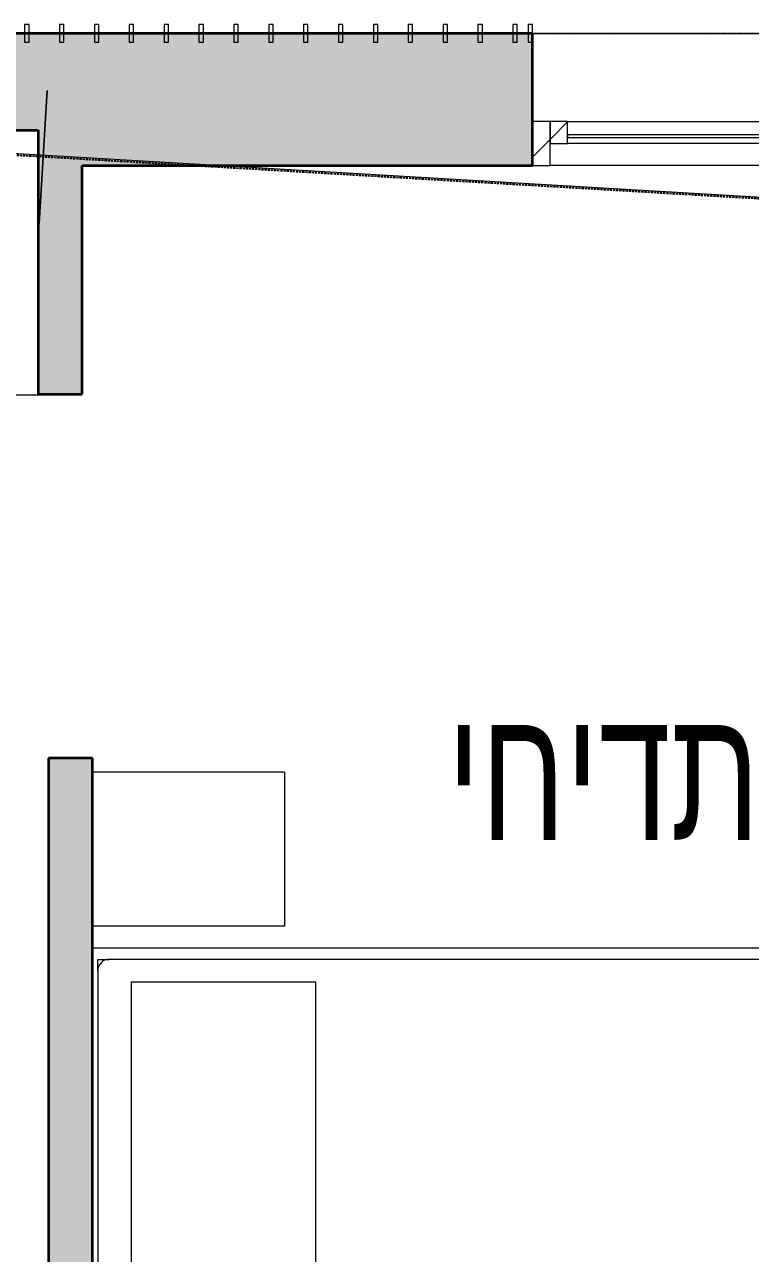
# Model space of a CAD drawing. Header units: centimetres. Extents: x 14435 to 32127, y -4289 to 2500.
# Drawn here: x 26156.8 to 26321.8, y -371.2 to -91.8 of the extents above; entities that cross this region are included whole.
import ezdxf

# ---------------------------------------------------------------- set-up
doc = ezdxf.new("R2010")
doc.units = ezdxf.units.CM
doc.linetypes.add('Dash Tiny', pattern=[0.12, 0.06, -0.06])
doc.linetypes.add('Hidden', pattern=[0.714375, 0.47625, -0.238125])
for name, color, linetype, lineweight in [('A-DETL', 7, 'Continuous', 5), ('A-GLAZ', 7, 'Continuous', 13), ('A-GLAZ-CWMG', 7, 'Continuous', 5), ('A-WALL-PATT', 7, 'Continuous', 35), ('G-ANNO-TEXT', 7, 'Continuous', 5), ('I-FURN', 7, 'Continuous', 5), ('I-WALL', 7, 'Continuous', 13)]:
    doc.layers.add(name, color=color, linetype=linetype, lineweight=lineweight)
for name, color, linetype, lineweight, true_color in [('PDF_0-BOUNDARY-BUILDING', 240, 'Continuous', 5, 0xff003f), ('PDF_C1660_0_1', 3, 'Continuous', 5, 0x00ff00), ('מפת מדידה_dwg', 8, 'Continuous', 5, 0x767676)]:
    doc.layers.add(name, color=color, linetype=linetype, lineweight=lineweight, true_color=true_color)
doc.styles.add('Arial_9', font='arial.ttf', dxfattribs={"width": 0.7, "height": 30})
pattern_1 = [(45, (97.621, 1644.976), (-5.613014, 5.613014), [])]

# ---------------------------------------------------------------- blocks, each defined once
blk = doc.blocks.new('מיטה זוגית _ שידות - מיטה 200-741335-קרקע פיתוח')
at = {"layer": 'I-FURN'}
for p, q in [((128.84, 79.02), (-61, 79.02)), ((128.84, 79.02), (131.38, 79.02)), ((131.38, 79.02), (131.38, 76.48)), ((133.92, -128.44), (133.92, 80.26)), ((138.92, 36.56), (138.92, 80.26)), ((173.92, 36.56), (173.92, 80.26)), ((131.38, -123.36), (131.38, 76.48)), ((126.3, 71.4), (40.27, 71.4)), ((126.3, 71.4), (126.3, 68.86)), ((126.3, 68.86), (126.3, 32.03)), ((173.92, 36.56), (138.92, 36.56)), ((126.3, 32.03), (126.3, 29.49)), ((40.27, 29.49), (126.3, 29.49))]:
    blk.add_line(p, q, dxfattribs=at)
blk.add_arc((128.84, 76.48), 2.54, 360, 90, dxfattribs=at)
blk = doc.blocks.new('ויטרינה דו כנפית _ גלילה - יחידת הוריםם 1-910490-קרקע פיתוח')
at = {"layer": 'A-GLAZ', "lineweight": 5, "true_color": 0x008040}
h = blk.add_hatch(dxfattribs=at)
h.set_pattern_fill('FP_10', color=116, style=0, pattern_type=2)
h.set_pattern_definition(pattern_1)
h.paths.add_polyline_path([(-115, -15), (-111, -15), (-111, -5), (-115, -5), (-115, -5.53)], flags=0)
h.paths.add_polyline_path([(114.9, -15), (114.9, -5), (111, -5), (111, -15)], flags=0)
h = blk.add_hatch(dxfattribs=at)
h.set_pattern_fill('FP_10', color=116, style=0, pattern_type=2)
h.set_pattern_definition(pattern_1)
h.paths.add_polyline_path([(-2, -10), (2, -10), (2, -5), (-2, -5), (-2, -8.7)], flags=0)
h.paths.add_polyline_path([(-111, -10), (-107, -10), (-107, -5), (-111, -5), (-111, -8.7)], flags=0)
h = blk.add_hatch(dxfattribs=at)
h.set_pattern_fill('FP_10', color=116, style=0, pattern_type=2)
h.set_pattern_definition(pattern_1)
h.paths.add_polyline_path([(107, -15), (111, -15), (111, -10), (107, -10), (107, -13.7)], flags=0)
h.paths.add_polyline_path([(2, -15), (2, -10), (-2, -10), (-2, -15)], flags=0)
at = {"layer": 'A-GLAZ'}
for p, q in [((-115, 15), (114.9, 15)), ((-111, -5), (-115, -5)), ((-111, -15), (-111, -5)), ((-107, -5), (-111, -5)), ((-111, -5), (-111, -10)), ((-107, -10), (-107, -5)), ((-107, -5), (-2, -5)), ((2, -5), (-2, -5)), ((-2, -5), (-2, -10)), ((2, -5), (111, -5)), ((2, -10), (2, -5)), ((114.9, -5), (111, -5)), ((111, -5), (111, -15)), ((-2, -8.1), (-107, -8.1)), ((-107, -8.1), (-107, -8.7)), ((-2, -8.7), (-2, -8.1)), ((-111, -10), (-107, -10)), ((-107, -8.7), (-2, -8.7)), ((-2, -10), (-107, -10)), ((2, -10), (-2, -10)), ((-2, -10), (-2, -15)), ((-2, -10), (2, -10)), ((2, -15), (2, -10)), ((2, -10), (107, -10)), ((111, -10), (107, -10)), ((107, -10), (107, -15)), ((111, -15), (111, -10)), ((107, -13.1), (2, -13.1)), ((2, -13.1), (2, -13.7)), ((2, -13.7), (107, -13.7)), ((107, -13.7), (107, -13.1)), ((-115, -15), (-111, -15)), ((-2, -15), (-111, -15)), ((-2, -15), (2, -15)), ((107, -15), (2, -15)), ((107, -15), (111, -15)), ((111, -15), (114.9, -15))]:
    blk.add_line(p, q, dxfattribs=at)
blk = doc.blocks.new('Rectangular Mullion - פרופיל מרובע 4_1-V124-קרקע פיתוח')
at = {"layer": 'A-GLAZ-CWMG', "lineweight": 13}
for p, q in [((-0.5, 2), (0.5, 2)), ((-0.5, -2), (-0.5, 2)), ((0.5, 2), (0.5, -2)), ((0.5, -2), (-0.5, -2))]:
    blk.add_line(p, q, dxfattribs=at)
blk = doc.blocks.new('Rectangular Mullion - פרופיל מרובע 4_1-V125-קרקע פיתוח')
at = {"layer": 'A-GLAZ-CWMG', "lineweight": 13}
for p, q in [((-0.5, 2), (0.5, 2)), ((-0.5, -2), (-0.5, 2)), ((0.5, 2), (0.5, -2)), ((0.5, -2), (-0.5, -2))]:
    blk.add_line(p, q, dxfattribs=at)
blk = doc.blocks.new('Rectangular Mullion - פרופיל מרובע 4_1-V126-קרקע פיתוח')
at = {"layer": 'A-GLAZ-CWMG', "true_color": 0x008000}
h = blk.add_hatch(dxfattribs=at)
h.set_pattern_fill('FP_38', color=96, style=0, pattern_type=2)
h.set_pattern_definition([(315, (311.66, -1629.976), (25.1447, 25.1447), []), (315, (311.66, -1668.076), (25.1447, 25.1447), [])])
h.paths.add_polyline_path([(0.5, 0), (0.5, -2), (-0.5, -2), (-0.5, 0)], flags=0)
at = {"layer": 'A-GLAZ-CWMG', "lineweight": 13}
for p, q in [((-0.5, 2), (0.5, 2)), ((-0.5, -2), (-0.5, 2)), ((0.5, 2), (0.5, -2)), ((0.5, -2), (-0.5, -2))]:
    blk.add_line(p, q, dxfattribs=at)
blk = doc.blocks.new('Rectangular Mullion - פרופיל מרובע 4_1-V127-קרקע פיתוח')
at = {"layer": 'A-GLAZ-CWMG', "lineweight": 13}
for p, q in [((-0.5, 2), (0.5, 2)), ((-0.5, -2), (-0.5, 2)), ((0.5, 2), (0.5, -2)), ((0.5, -2), (-0.5, -2))]:
    blk.add_line(p, q, dxfattribs=at)
blk = doc.blocks.new('Rectangular Mullion - פרופיל מרובע 4_1-V128-קרקע פיתוח')
at = {"layer": 'A-GLAZ-CWMG', "lineweight": 13}
for p, q in [((-0.5, 2), (0.5, 2)), ((-0.5, -2), (-0.5, 2)), ((0.5, 2), (0.5, -2)), ((0.5, -2), (-0.5, -2))]:
    blk.add_line(p, q, dxfattribs=at)
blk = doc.blocks.new('Rectangular Mullion - פרופיל מרובע 4_1-V129-קרקע פיתוח')
at = {"layer": 'A-GLAZ-CWMG', "lineweight": 13}
for p, q in [((-0.5, 2), (0.5, 2)), ((-0.5, -2), (-0.5, 2)), ((0.5, 2), (0.5, -2)), ((0.5, -2), (-0.5, -2))]:
    blk.add_line(p, q, dxfattribs=at)
blk = doc.blocks.new('Rectangular Mullion - פרופיל מרובע 4_1-V130-קרקע פיתוח')
at = {"layer": 'A-GLAZ-CWMG', "lineweight": 13}
for p, q in [((-0.5, 2), (0.5, 2)), ((-0.5, -2), (-0.5, 2)), ((0.5, 2), (0.5, -2)), ((0.5, -2), (-0.5, -2))]:
    blk.add_line(p, q, dxfattribs=at)
blk = doc.blocks.new('Rectangular Mullion - פרופיל מרובע 4_1-V131-קרקע פיתוח')
at = {"layer": 'A-GLAZ-CWMG', "true_color": 0x008000}
h = blk.add_hatch(dxfattribs=at)
h.set_pattern_fill('FP_39', color=96, style=0, pattern_type=2)
h.set_pattern_definition([(315, (272.036, -1629.976), (25.1447, 25.1447), []), (315, (272.036, -1668.076), (25.1447, 25.1447), [])])
h.paths.add_polyline_path([(0.5, 0), (0.5, -2), (-0.5, -2), (-0.5, 0)], flags=0)
at = {"layer": 'A-GLAZ-CWMG', "lineweight": 13}
for p, q in [((-0.5, 2), (0.5, 2)), ((-0.5, -2), (-0.5, 2)), ((0.5, 2), (0.5, -2)), ((0.5, -2), (-0.5, -2))]:
    blk.add_line(p, q, dxfattribs=at)
blk = doc.blocks.new('Rectangular Mullion - פרופיל מרובע 4_1-V132-קרקע פיתוח')
at = {"layer": 'A-GLAZ-CWMG', "lineweight": 13}
for p, q in [((-0.5, 2), (0.5, 2)), ((-0.5, -2), (-0.5, 2)), ((0.5, 2), (0.5, -2)), ((0.5, -2), (-0.5, -2))]:
    blk.add_line(p, q, dxfattribs=at)
blk = doc.blocks.new('Rectangular Mullion - פרופיל מרובע 4_1-V133-קרקע פיתוח')
at = {"layer": 'A-GLAZ-CWMG', "lineweight": 13}
for p, q in [((-0.5, 2), (0.5, 2)), ((-0.5, -2), (-0.5, 2)), ((0.5, 2), (0.5, -2)), ((0.5, -2), (-0.5, -2))]:
    blk.add_line(p, q, dxfattribs=at)
blk = doc.blocks.new('Rectangular Mullion - פרופיל מרובע 4_1-V134-קרקע פיתוח')
at = {"layer": 'A-GLAZ-CWMG', "lineweight": 13}
for p, q in [((-0.5, 2), (0.5, 2)), ((-0.5, -2), (-0.5, 2)), ((0.5, 2), (0.5, -2)), ((0.5, -2), (-0.5, -2))]:
    blk.add_line(p, q, dxfattribs=at)
blk = doc.blocks.new('Rectangular Mullion - פרופיל מרובע 4_1-V135-קרקע פיתוח')
at = {"layer": 'A-GLAZ-CWMG', "lineweight": 13}
for p, q in [((-0.5, 2), (0.5, 2)), ((-0.5, -2), (-0.5, 2)), ((0.5, 2), (0.5, -2)), ((0.5, -2), (-0.5, -2))]:
    blk.add_line(p, q, dxfattribs=at)
blk = doc.blocks.new('Rectangular Mullion - פרופיל מרובע 4_1-V136-קרקע פיתוח')
at = {"layer": 'A-GLAZ-CWMG', "lineweight": 13}
for p, q in [((-0.5, 2), (0.5, 2)), ((-0.5, -2), (-0.5, 2)), ((0.5, 2), (0.5, -2)), ((0.5, -2), (-0.5, -2))]:
    blk.add_line(p, q, dxfattribs=at)
blk = doc.blocks.new('Rectangular Mullion - פרופיל מרובע 4_1-V137-קרקע פיתוח')
at = {"layer": 'A-GLAZ-CWMG', "lineweight": 13}
for p, q in [((-0.5, 2), (0.5, 2)), ((-0.5, -2), (-0.5, 2)), ((0.5, 2), (0.5, -2)), ((0.5, -2), (-0.5, -2))]:
    blk.add_line(p, q, dxfattribs=at)
blk = doc.blocks.new('Rectangular Mullion - פרופיל מרובע 4_1-V138-קרקע פיתוח')
at = {"layer": 'A-GLAZ-CWMG', "lineweight": 13}
for p, q in [((-0.5, 2), (0.5, 2)), ((-0.5, -2), (-0.5, 2)), ((0.5, 2), (0.5, -2)), ((0.5, -2), (-0.5, -2))]:
    blk.add_line(p, q, dxfattribs=at)
blk = doc.blocks.new('Rectangular Mullion - פרופיל מרובע 4_1-1109258-קרקע פיתוח')
at = {"layer": 'A-GLAZ-CWMG', "lineweight": 13}
for p, q in [((-1, 2), (0, 2)), ((-1, -2), (-1, 2)), ((0, 2), (0, -2)), ((0, -2), (-1, -2))]:
    blk.add_line(p, q, dxfattribs=at)
blk = doc.blocks.new('מפת מדידה_dwg-896485-קרקע פיתוח')
at = {"layer": 'PDF_0-BOUNDARY-BUILDING', "color": 231, "true_color": 0xffaabf, "flags": 128}
blk.add_lwpolyline([(31343.87, 25185.77), (31356.56, 25213.28)], close=True, dxfattribs=at)
at = {"layer": 'PDF_C1660_0_1', "color": 9, "lineweight": 13, "true_color": 0xe1aab7, "flags": 128}
blk.add_lwpolyline([(31975.06, 24912.77), (32581.2, 24734.11), (32150.39, 23274.85), (31652.01, 23486.75), (31211.2, 23679.28), (30771.44, 23876.01), (30636.11, 23938.15), (31134.72, 25299.11), (31975.07, 24912.79)], dxfattribs=at)
blk = doc.blocks.new('pituah')
at = {"layer": 'A-WALL-PATT', "lineweight": 13, "true_color": 0xc7c8ca}
h = blk.add_hatch(color=9, dxfattribs=at)
h.paths.add_polyline_path([(58882.14, -11200.78), (58887.14, -11200.78), (58887.14, -11178.78), (58649.61, -11178.78), (58649.61, -11200.78), (58860.13, -11200.78)], flags=0)
h.paths.add_polyline_path([(58737.14, -11198.78), (58735.63, -11198.52), (58734.64, -11198.11), (58733.46, -11197.13), (58732.81, -11196.28), (58732.28, -11194.84), (58732.18, -11193.47), (58732.31, -11192.48), (58733.03, -11190.99), (58733.67, -11190.19), (58735.01, -11189.29), (58736.04, -11188.92), (58737.14, -11188.78), (58738.64, -11189.04), (58739.74, -11189.53), (58740.82, -11190.43), (58741.62, -11191.65), (58741.99, -11192.68), (58742.14, -11193.78), (58741.97, -11195.07), (58741.24, -11196.57), (58740.48, -11197.46), (58739.26, -11198.26), (58738.24, -11198.63), (58737.74, -11198.7)], flags=0)
h.paths.add_polyline_path([(58737.14, -11198.03), (58738.64, -11197.72), (58739.45, -11197.31), (58740.14, -11196.78), (58740.82, -11195.9), (58741.24, -11194.88), (58741.39, -11193.78), (58741.16, -11192.48), (58740.82, -11191.65), (58740.14, -11190.77), (58738.98, -11189.98), (58738.2, -11189.67), (58737.86, -11189.67), (58738.43, -11189.99), (58738.64, -11190.15), (58738.98, -11190.59), (58739.19, -11191.1), (58739.26, -11191.65), (58739.19, -11192.2), (58738.98, -11192.72), (58738.64, -11193.16), (58738.2, -11193.49), (58737.69, -11193.71), (58736.59, -11193.85), (58736.07, -11194.06), (58735.63, -11194.4), (58735.28, -11194.88), (58735.08, -11195.35), (58735.01, -11195.9), (58735.22, -11196.78), (58735.3, -11196.97), (58735.84, -11197.57), (58736.41, -11197.88), (58736.59, -11197.96)], flags=0)
for points in [[(58982.51, -11208.78), (58994.45, -11208.78), (58994.45, -11178.78), (58887.14, -11178.78), (58887.14, -11208.78), (58892.14, -11208.78)], [(58887.14, -11260.78), (58892.14, -11260.78), (58892.14, -11208.78), (58887.14, -11208.78), (58887.14, -11200.78), (58882.14, -11200.78), (58882.14, -11260.78)], [(58889.45, -11732.54), (58894.45, -11732.54), (58894.45, -11343.54), (58884.45, -11343.54), (58884.45, -11732.54)]]:
    blk.add_hatch(color=9, dxfattribs=at).paths.add_polyline_path(points, flags=0)
at = {"layer": 'A-DETL', "linetype": 'Dash Tiny'}
blk.add_line((59254.45, -11178.78), (58627.61, -11178.78), dxfattribs=at)
at = {"layer": 'A-DETL', "color": 1, "linetype": 'Hidden', "lineweight": 25, "true_color": 0xff0000}
blk.add_line((59569.5, -11247.02), (58646.27, -11193), dxfattribs=at)
at = {"layer": 'A-DETL'}
blk.add_line((58649.61, -11260.98), (58886.14, -11260.98), dxfattribs=at)
at = {"layer": 'I-WALL', "lineweight": 35}
for p, q in [((58994.45, -11178.78), (58627.61, -11178.78)), ((58994.45, -11208.78), (58994.45, -11178.78)), ((58649.61, -11200.78), (58882.14, -11200.78)), ((58882.14, -11200.78), (58882.14, -11260.78)), ((58892.14, -11208.78), (58994.45, -11208.78)), ((58892.14, -11260.78), (58892.14, -11208.78)), ((58882.14, -11260.78), (58892.14, -11260.78)), ((58894.45, -11343.54), (58884.45, -11343.54)), ((58884.45, -11343.54), (58884.45, -11522.9)), ((58894.45, -11732.54), (58894.45, -11343.54))]:
    blk.add_line(p, q, dxfattribs=at)
at = {"layer": 'I-WALL'}
blk.add_line((58994.45, -11178.78), (59224.35, -11178.78), dxfattribs=at)
at = {"layer": 'A-GLAZ'}
blk.add_blockref('ויטרינה דו כנפית _ גלילה - יחידת הוריםם 1-910490-קרקע פיתוח', (59109.45, -11193.78), dxfattribs=at)
at = {"layer": 'A-GLAZ-CWMG', "extrusion": (0, 0, -1), "rotation": 180}
for name, p in [('Rectangular Mullion - פרופיל מרובע 4_1-V124-קרקע פיתוח', (-58879.56, -11178.78)), ('Rectangular Mullion - פרופיל מרובע 4_1-V125-קרקע פיתוח', (-58887.48, -11178.78)), ('Rectangular Mullion - פרופיל מרובע 4_1-V126-קרקע פיתוח', (-58895.41, -11178.78)), ('Rectangular Mullion - פרופיל מרובע 4_1-V127-קרקע פיתוח', (-58903.33, -11178.78)), ('Rectangular Mullion - פרופיל מרובע 4_1-V128-קרקע פיתוח', (-58911.26, -11178.78)), ('Rectangular Mullion - פרופיל מרובע 4_1-V129-קרקע פיתוח', (-58919.18, -11178.78)), ('Rectangular Mullion - פרופיל מרובע 4_1-V130-קרקע פיתוח', (-58927.11, -11178.78)), ('Rectangular Mullion - פרופיל מרובע 4_1-V131-קרקע פיתוח', (-58935.03, -11178.78)), ('Rectangular Mullion - פרופיל מרובע 4_1-V132-קרקע פיתוח', (-58942.95, -11178.78)), ('Rectangular Mullion - פרופיל מרובע 4_1-V133-קרקע פיתוח', (-58950.88, -11178.78)), ('Rectangular Mullion - פרופיל מרובע 4_1-V134-קרקע פיתוח', (-58958.8, -11178.78)), ('Rectangular Mullion - פרופיל מרובע 4_1-V135-קרקע פיתוח', (-58966.73, -11178.78)), ('Rectangular Mullion - פרופיל מרובע 4_1-V136-קרקע פיתוח', (-58974.65, -11178.78)), ('Rectangular Mullion - פרופיל מרובע 4_1-V137-קרקע פיתוח', (-58982.58, -11178.78)), ('Rectangular Mullion - פרופיל מרובע 4_1-V138-קרקע פיתוח', (-58990.5, -11178.78)), ('Rectangular Mullion - פרופיל מרובע 4_1-1109258-קרקע פיתוח', (-58994.45, -11178.78))]:
    blk.add_blockref(name, p, dxfattribs=at)
at = {"layer": 'I-FURN', "rotation": 90.00013687128848}
blk.add_blockref('מיטה זוגית _ שידות - מיטה 200-741335-קרקע פיתוח', (58974.7, -11520.69), dxfattribs=at)
at = {"layer": 'מפת מדידה_dwg', "color": 31, "true_color": 0xffbfaa, "rotation": 21.33280097992486}
blk.add_blockref('מפת מדידה_dwg-896485-קרקע פיתוח', (38848.27, -46084.56), dxfattribs=at)
at = {"layer": 'G-ANNO-TEXT', "insert": (58975.04, -11332.13), "char_height": 30, "width": 170.5991, "attachment_point": 1, "style": 'Arial_9'}
blk.add_mtext('יחידת הורים', dxfattribs=at)

msp = doc.modelspace()

# ---------------------------------------------------------------- block references
msp.add_blockref('pituah', (-32722.21, 11084.93))

doc.saveas('drawing.dxf')
